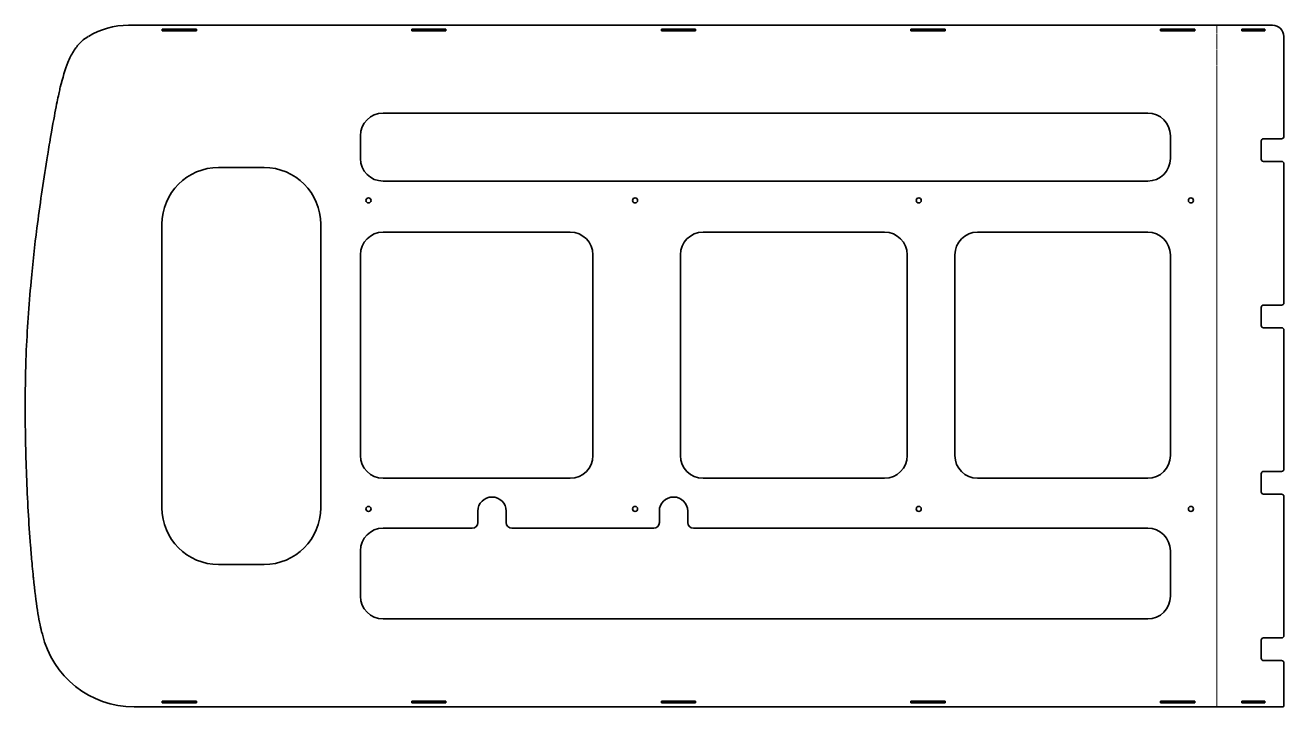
# Model space of a CAD drawing. Header units: inches. Extents: x 0 to 1109, y 0 to 601.
import ezdxf

# ---------------------------------------------------------------- set-up
doc = ezdxf.new("R2010")
doc.units = ezdxf.units.IN
doc.header["$MEASUREMENT"] = 0
doc.linetypes.add('Chain', pattern=[13.68, 9.12, -1.14, 2.28, -1.14])
doc.layers.add('SIMUMAK Bend Centerline (ISO)', color=7, linetype='Chain', lineweight=9)
doc.layers.add('SIMUMAK Visible (ISO)', color=7, linetype='Continuous', lineweight=35)

# ---------------------------------------------------------------- blocks, each defined once
blk = doc.blocks.new('GLD-05-SPBRFRGD01_Sheet_2_GLD-05-SPBRFRGD01 (desplegada)')
at = {"layer": 'SIMUMAK Bend Centerline (ISO)', "ltscale": 0.263158}
blk.add_line((495.7, 300.5), (495.7, -300.5), dxfattribs=at)
at = {"layer": 'SIMUMAK Visible (ISO)'}
for p, q in [((-463.8, 300.5), (544.8, 300.5)), ((-433.9, 297.1), (-403.8, 297.1)), ((-433.9, 295.5), (-433.9, 297.1)), ((-403.8, 295.5), (-433.9, 295.5)), ((-403.8, 297.1), (-403.8, 295.5)), ((-213.9, 297.1), (-183.8, 297.1)), ((-213.9, 295.5), (-213.9, 297.1)), ((-183.8, 295.5), (-213.9, 295.5)), ((-183.8, 297.1), (-183.8, 295.5)), ((6.1, 297.1), (36.2, 297.1)), ((6.1, 295.5), (6.1, 297.1)), ((36.2, 295.5), (6.1, 295.5)), ((36.2, 297.1), (36.2, 295.5)), ((226.1, 297.1), (256.2, 297.1)), ((226.1, 295.5), (226.1, 297.1)), ((256.2, 295.5), (226.1, 295.5)), ((256.2, 297.1), (256.2, 295.5)), ((446.1, 297.1), (476.2, 297.1)), ((446.1, 295.5), (446.1, 297.1)), ((476.2, 295.5), (446.1, 295.5)), ((476.2, 297.1), (476.2, 295.5)), ((517.8, 297.1), (537.9, 297.1)), ((517.8, 295.5), (517.8, 297.1)), ((537.9, 295.5), (517.8, 295.5)), ((537.9, 297.1), (537.9, 295.5)), ((554.8, 290.5), (554.8, 202.4)), ((-239.2, 223), (434.8, 223)), ((-259.2, 183), (-259.2, 203)), ((454.8, 203), (454.8, 183)), ((536.8, 200.4), (552.8, 200.4)), ((534.8, 182.4), (534.8, 198.4)), ((552.8, 180.4), (536.8, 180.4)), ((554.8, 178.4), (554.8, 55.7)), ((-384.2, 175), (-344.2, 175)), ((434.8, 163), (-239.2, 163)), ((-434.2, -125), (-434.2, 125)), ((-294.2, 125), (-294.2, -125)), ((-239.2, 118), (-74.2, 118)), ((42.8, 118), (202.8, 118)), ((284.8, 118), (434.8, 118)), ((-259.2, -79), (-259.2, 98)), ((-54.2, 98), (-54.2, -79)), ((22.8, -79), (22.8, 98)), ((222.8, 98), (222.8, -79)), ((264.8, -79), (264.8, 98)), ((454.8, 98), (454.8, -79)), ((534.8, 35.7), (534.8, 51.7)), ((536.8, 53.7), (552.8, 53.7)), ((552.8, 33.7), (536.8, 33.7)), ((554.8, 31.7), (554.8, -91)), ((-74.2, -99), (-239.2, -99)), ((202.8, -99), (42.8, -99)), ((434.8, -99), (284.8, -99)), ((534.8, -111), (534.8, -95)), ((536.8, -93), (552.8, -93)), ((552.8, -113), (536.8, -113)), ((554.8, -115), (554.8, -237.7)), ((-155.7, -138), (-155.7, -128)), ((-130.7, -128), (-130.7, -138)), ((4.3, -138), (4.3, -128)), ((29.3, -128), (29.3, -138)), ((-239.2, -143), (-160.7, -143)), ((-125.7, -143), (-0.7, -143)), ((34.3, -143), (434.8, -143)), ((-259.2, -203), (-259.2, -163)), ((454.8, -163), (454.8, -203)), ((-344.2, -175), (-384.2, -175)), ((434.8, -223), (-239.2, -223)), ((534.8, -257.7), (534.8, -241.7)), ((536.8, -239.7), (552.8, -239.7)), ((552.8, -259.7), (536.8, -259.7)), ((554.8, -261.7), (554.8, -299.5)), ((-433.9, -295.5), (-403.8, -295.5)), ((-433.9, -297.1), (-433.9, -295.5)), ((-403.8, -297.1), (-433.9, -297.1)), ((-403.8, -295.5), (-403.8, -297.1)), ((-213.9, -295.5), (-183.8, -295.5)), ((-213.9, -297.1), (-213.9, -295.5)), ((-183.8, -297.1), (-213.9, -297.1)), ((-183.8, -295.5), (-183.8, -297.1)), ((6.1, -295.5), (36.2, -295.5)), ((6.1, -297.1), (6.1, -295.5)), ((36.2, -297.1), (6.1, -297.1)), ((36.2, -295.5), (36.2, -297.1)), ((226.1, -295.5), (256.2, -295.5)), ((226.1, -297.1), (226.1, -295.5)), ((256.2, -297.1), (226.1, -297.1)), ((256.2, -295.5), (256.2, -297.1)), ((446.1, -295.5), (476.2, -295.5)), ((446.1, -297.1), (446.1, -295.5)), ((476.2, -297.1), (446.1, -297.1)), ((476.2, -295.5), (476.2, -297.1)), ((517.8, -295.5), (537.9, -295.5)), ((517.8, -297.1), (517.8, -295.5)), ((537.9, -297.1), (517.8, -297.1)), ((537.9, -295.5), (537.9, -297.1)), ((553.8, -300.5), (-458.8, -300.5))]:
    blk.add_line(p, q, dxfattribs=at)
for centre in [(-252.1, 146), (-17.1, 146), (232.9, 146), (472.9, 146), (-252.1, -126), (-17.1, -126), (232.9, -126), (472.9, -126)]:
    blk.add_circle(centre, 2.25, dxfattribs=at)
for centre, radius, start, end in [((-463.8, 233.5), 67, 90, 121.7437), ((-239.2, 203), 20, 90, 180), ((434.8, 203), 20, 0, 90), ((536.8, 198.4), 2, 90, 180), ((-239.2, 183), 20, 180, 270), ((434.8, 183), 20, 270, 0), ((536.8, 182.4), 2, 180, 270), ((-384.2, 125), 50, 90, 180), ((-344.2, 125), 50, 0, 90), ((-239.2, 98), 20, 90, 180), ((-74.2, 98), 20, 360, 90), ((42.8, 98), 20, 90, 180), ((202.8, 98), 20, 360, 90), ((284.8, 98), 20, 90, 180), ((434.8, 98), 20, 360, 90), ((536.8, 51.7), 2, 90, 180), ((536.8, 35.7), 2, 180, 270), ((-239.2, -79), 20, 180, 270), ((-74.2, -79), 20, 270, 0), ((42.8, -79), 20, 180, 270), ((202.8, -79), 20, 270, 0), ((284.8, -79), 20, 180, 270), ((434.8, -79), 20, 270, 360), ((536.8, -95), 2, 90, 180), ((536.8, -111), 2, 180, 270), ((-384.2, -125), 50, 180, 270), ((-344.2, -125), 50, 270, 0), ((-239.2, -163), 20, 90, 180), ((434.8, -163), 20, 360, 90), ((-239.2, -203), 20, 180, 270), ((434.8, -203), 20, 270, 360), ((-458.8, -217.5), 83, 193.248, 270), ((536.8, -241.7), 2, 90, 180), ((536.8, -257.7), 2, 180, 270)]:
    blk.add_arc(centre, radius, start, end, dxfattribs=at)
at = {"layer": 'SIMUMAK Visible (ISO)', "extrusion": (0, 0, -1)}
for centre, radius, start, end in [((-544.8, 290.5), 10, 90, 180), ((-552.8, 202.4), 2, 180, 270), ((-552.8, 178.4), 2, 90, 180), ((-552.8, 55.7), 2, 180, 270), ((-552.8, 31.7), 2, 90, 180), ((-552.8, -91), 2, 180, 270), ((143.2, -128), 12.5, 0, 180), ((-16.8, -128), 12.5, 0, 180), ((-552.8, -115), 2, 90, 180), ((160.7, -138), 5, 180, 270), ((125.7, -138), 5, 270, 0), ((0.7, -138), 5, 180, 270), ((-34.3, -138), 5, 270, 0), ((-552.8, -237.7), 2, 180, 270), ((-552.8, -261.7), 2, 90, 180), ((-553.8, -299.5), 1, 180, 270)]:
    blk.add_arc(centre, radius, start, end, dxfattribs=at)
at = {"layer": 'SIMUMAK Visible (ISO)'}
blk.add_open_spline([(-499.1, 290.5), (-500.6, 289.6), (-502.1, 288.6), (-503.5, 287.5), (-504.5, 286.7), (-505.5, 285.8), (-506.4, 284.9), (-508.4, 282.9), (-510.3, 280.4), (-512.2, 277.4), (-513.9, 274.6), (-515.5, 271.3), (-517, 267.6), (-519.5, 261.5), (-521.7, 254.3), (-523.8, 245.7), (-524.1, 244.3), (-524.5, 242.8), (-524.8, 241.2), (-526.5, 233.7), (-528.8, 222.8), (-533.1, 197.2), (-533.6, 194.5), (-534, 191.6), (-534.5, 188.6), (-534.9, 186.3), (-535.3, 184.1), (-535.6, 181.9), (-538.9, 161.5), (-541.8, 141.7), (-544.4, 121.5), (-546.3, 106.2), (-548, 90.6), (-549.5, 74.6), (-551.5, 53.5), (-553, 31.8), (-553.9, 9.8), (-554.4, -3.8), (-554.6, -17.6), (-554.7, -31.4), (-554.8, -42.7), (-554.7, -54), (-554.4, -65.6), (-554.1, -86.2), (-553.2, -107.4), (-552.1, -128), (-551.5, -138.3), (-550.8, -148.5), (-550, -158.4), (-549.6, -163.7), (-549.2, -168.9), (-548.7, -174.1), (-548.4, -177.3), (-548.1, -180.4), (-547.8, -183.4), (-547.7, -184.6), (-547.6, -185.7), (-547.5, -186.8), (-545.2, -209.6), (-542.8, -224.1), (-540.2, -234.3), (-540, -235.1), (-539.8, -235.8), (-539.6, -236.5)], degree=3, knots=[-2842.149575, -2842.149575, -2842.149575, -2842.149575, -2739.33305, -2739.33305, -2739.33305, -2669.474982, -2669.474982, -2669.474982, -2516.629585, -2516.629585, -2516.629585, -2372.514874, -2372.514874, -2372.514874, -2133.477576, -2133.477576, -2133.477576, -2092.69162, -2092.69162, -2092.69162, -1894.440278, -1894.440278, -1894.440278, -1873.410887, -1873.410887, -1873.410887, -1858.151683, -1858.151683, -1858.151683, -1716.901245, -1716.901245, -1716.901245, -1609.257652, -1609.257652, -1609.257652, -1466.424457, -1466.424457, -1466.424457, -1378.042858, -1378.042858, -1378.042858, -1304.893051, -1304.893051, -1304.893051, -1175.275664, -1175.275664, -1175.275664, -1110.46697, -1110.46697, -1110.46697, -1075.788324, -1075.788324, -1075.788324, -1053.911522, -1053.911522, -1053.911522, -1045.658277, -1045.658277, -1045.658277, -872.385755, -872.385755, -872.385755, -859.309926, -859.309926, -859.309926, -859.309926], dxfattribs=at)

msp = doc.modelspace()

# ---------------------------------------------------------------- block references
msp.add_blockref('GLD-05-SPBRFRGD01_Sheet_2_GLD-05-SPBRFRGD01 (desplegada)', (554.7, 300.5))

doc.saveas('drawing.dxf')
